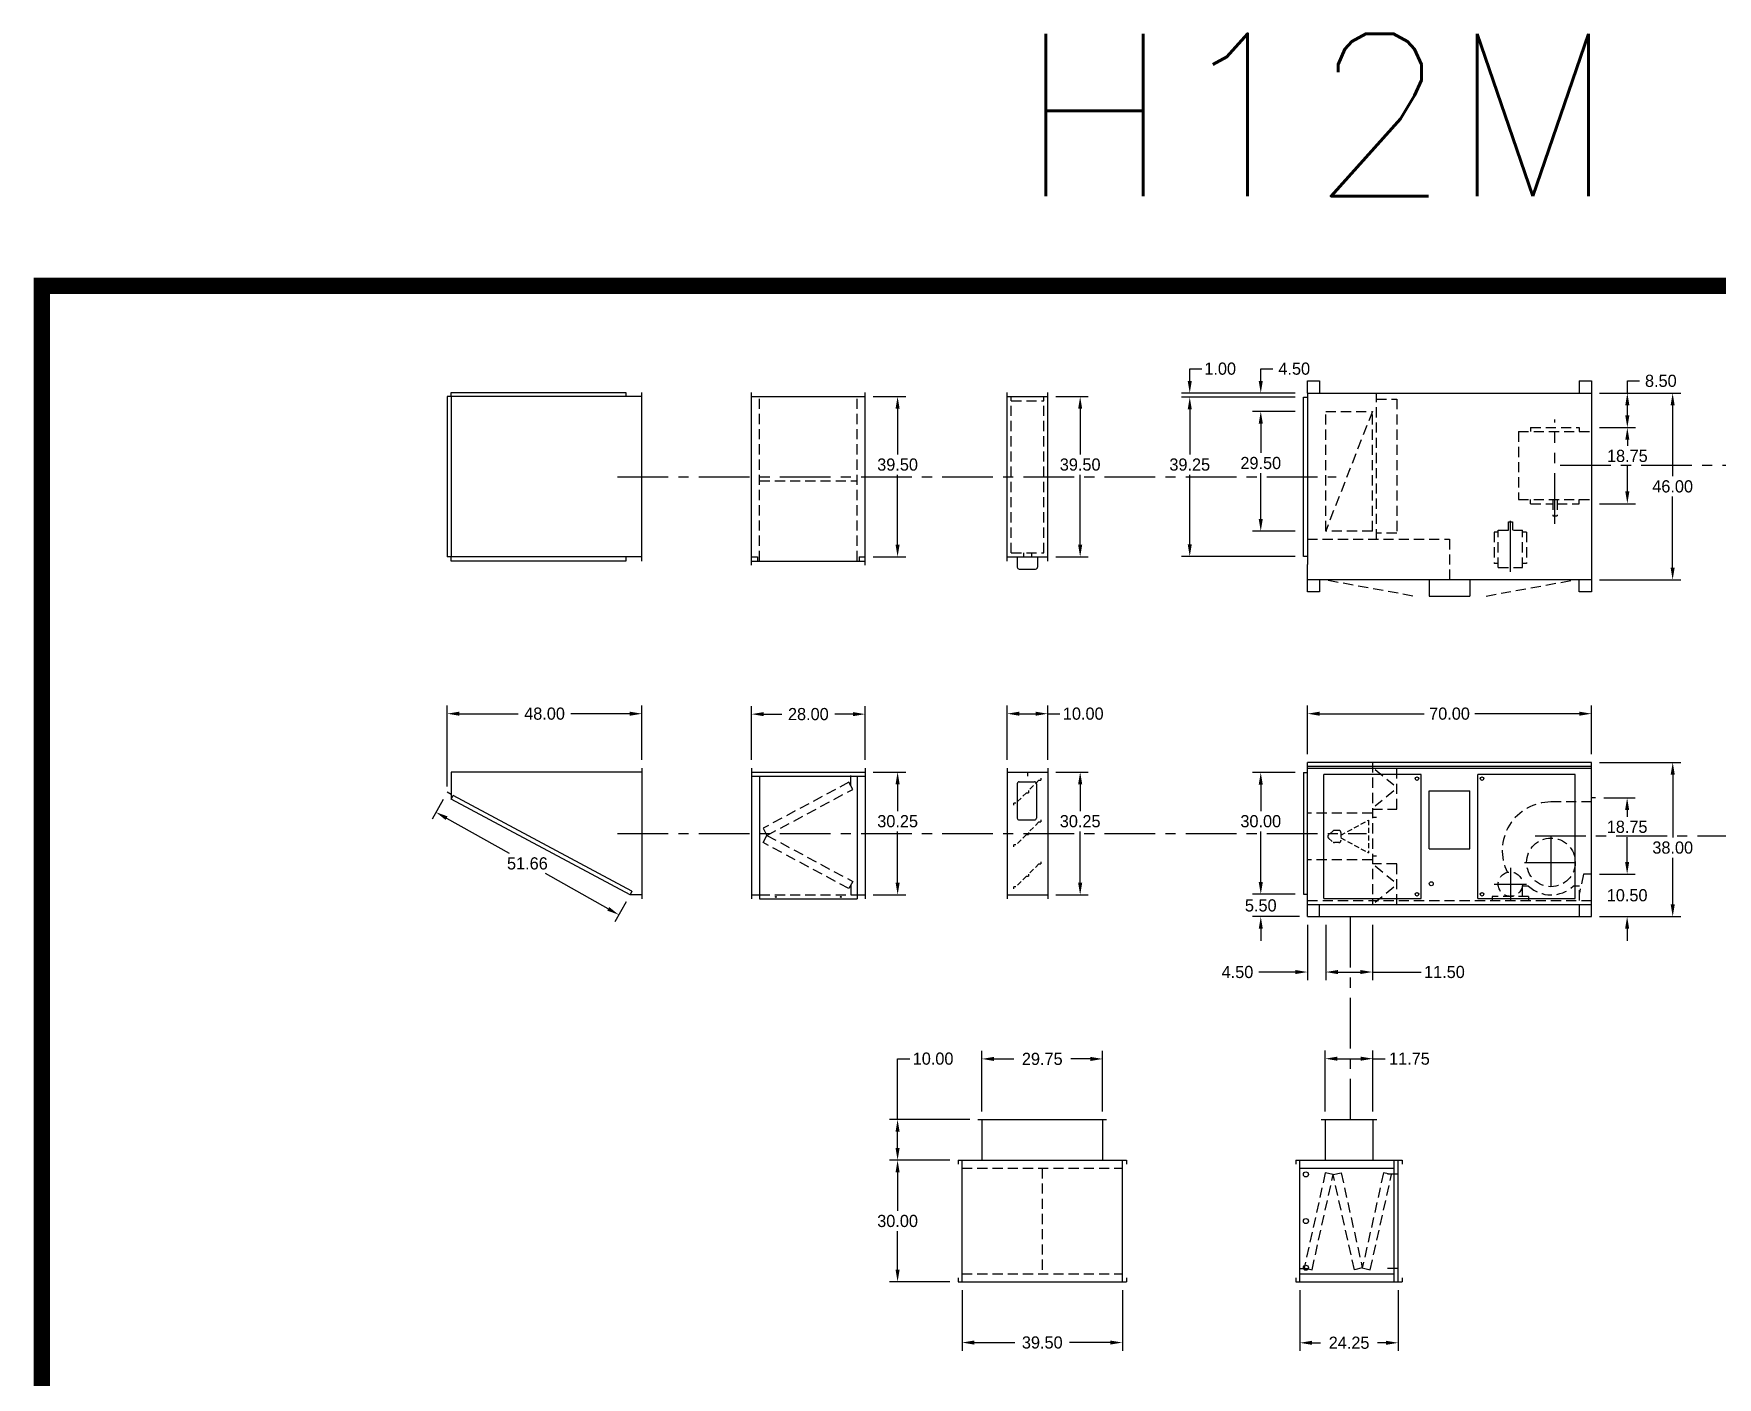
# Model space of a CAD drawing. Header units: inches. Extents: x -27 to 604, y -577 to 74.
# Drawn here: x -26.8 to 388, y -256.9 to 74.1 of the extents above; entities that cross this region are included whole.
import ezdxf

# ---------------------------------------------------------------- set-up
doc = ezdxf.new("R2010")
doc.units = ezdxf.units.IN
doc.header["$LTSCALE"] = 10
doc.header["$MEASUREMENT"] = 0
for name, pattern in [('CENTER', [2, 1.25, -0.25, 0.25, -0.25]), ('HIDDEN', [0.375, 0.25, -0.125]), ('PHANTOM', [2.5, 1.25, -0.25, 0.25, -0.25, 0.25, -0.25])]:
    doc.linetypes.add(name, pattern=pattern)
for name, color, linetype in [('CENTERLINE', 2, 'CENTER'), ('FA-FILTER', 5, 'Continuous'), ('HOOD', 5, 'Continuous'), ('INTAKE-DAMPER', 5, 'Continuous'), ('OBJECT', 5, 'Continuous'), ('RAM12UNIT', 3, 'Continuous')]:
    doc.layers.add(name, color=color, linetype=linetype)
doc.layers.add('TEXT', color=7, linetype='Continuous', lineweight=40)
doc.styles.add('S10', font='romans.shx', dxfattribs={"height": 0.1})
doc.dimstyles.new('DIMENSIONS', dxfattribs={"dimscale": 0, "dimtxt": 3, "dimasz": 3, "dimexe": 2, "dimexo": 2, "dimgap": 1, "dimtad": 0, "dimtih": 1, "dimtoh": 1, "dimzin": 0, "dimdsep": 46, "dimtxsty": 'Standard', "dimcen": 0.09, "dimclrd": 256, "dimclre": 256, "dimclrt": 1, "dimadec": 0, "dimazin": 0, "dimtfac": 1, "dimtofl": 0, "dimtmove": 0, "dimatfit": 3, "dimfxl": 0, "dimtolj": 1, "dimtzin": 0, "dimlwd": -1, "dimarcsym": 0})

# ---------------------------------------------------------------- blocks, each defined once
blk = doc.blocks.new('*D52')
at = {"layer": 'DEFPOINTS', "color": 0}
for p in [(75.05, -112.79), (120.11, -138.06), (117.35, -142.97)]:
    blk.add_point(p, dxfattribs=at)
at = {"layer": 'RAM12UNIT', "lineweight": -2}
for p, q in [((74.07, -114.53), (71.32, -119.44)), ((119.13, -139.8), (116.37, -144.71))]:
    blk.add_line(p, q, dxfattribs=at)
at = {"layer": 'RAM12UNIT'}
for p, q in [((74.91, -119.17), (90.37, -127.83)), ((114.73, -141.5), (99.28, -132.83))]:
    blk.add_line(p, q, dxfattribs=at)
for points in [[(75.16, -118.73), (74.67, -119.6), (72.29, -117.7)], [(114.98, -141.07), (114.49, -141.94), (117.35, -142.97)]]:
    blk.add_solid(points, dxfattribs=at)
at = {"layer": 'RAM12UNIT', "color": 1, "insert": (94.82, -130.33), "char_height": 3, "attachment_point": 5}
blk.add_mtext('\\A1;51.66', dxfattribs=at)
blk = doc.blocks.new('*D53')
at = {"layer": 'DEFPOINTS', "color": 0}
for p in [(123.05, -93.43), (123.05, -106.81), (75.05, -113.38)]:
    blk.add_point(p, dxfattribs=at)
at = {"layer": 'RAM12UNIT', "lineweight": -2}
for p, q in [((75.05, -111.38), (75.05, -91.43)), ((123.05, -104.81), (123.05, -91.43))]:
    blk.add_line(p, q, dxfattribs=at)
at = {"layer": 'RAM12UNIT'}
for p, q in [((78.05, -93.43), (92.55, -93.43)), ((120.05, -93.43), (105.55, -93.43))]:
    blk.add_line(p, q, dxfattribs=at)
for points in [[(78.05, -92.93), (78.05, -93.93), (75.05, -93.43)], [(120.05, -92.93), (120.05, -93.93), (123.05, -93.43)]]:
    blk.add_solid(points, dxfattribs=at)
at = {"layer": 'RAM12UNIT', "color": 1, "insert": (99.05, -93.43), "char_height": 3, "attachment_point": 5}
blk.add_mtext('\\A1;48.00', dxfattribs=at)
blk = doc.blocks.new('*D54')
at = {"layer": 'DEFPOINTS', "color": 0}
for p in [(178.05, -107.81), (178.05, -138.06), (186.05, -138.06)]:
    blk.add_point(p, dxfattribs=at)
at = {"layer": 'RAM12UNIT', "lineweight": -2}
for p, q in [((180.05, -107.81), (188.05, -107.81)), ((180.05, -138.06), (188.05, -138.06))]:
    blk.add_line(p, q, dxfattribs=at)
at = {"layer": 'RAM12UNIT'}
for p, q in [((186.05, -110.81), (186.05, -117.43)), ((186.05, -135.06), (186.05, -122.43))]:
    blk.add_line(p, q, dxfattribs=at)
for points in [[(185.55, -110.81), (186.55, -110.81), (186.05, -107.81)], [(185.55, -135.06), (186.55, -135.06), (186.05, -138.06)]]:
    blk.add_solid(points, dxfattribs=at)
at = {"layer": 'RAM12UNIT', "color": 1, "insert": (186.05, -119.93), "char_height": 3, "attachment_point": 5}
blk.add_mtext('\\A1;30.25', dxfattribs=at)
blk = doc.blocks.new('*D55')
at = {"layer": 'DEFPOINTS', "color": 0}
for p in [(178.05, -93.54), (150.05, -106.81), (178.05, -106.81)]:
    blk.add_point(p, dxfattribs=at)
at = {"layer": 'RAM12UNIT', "lineweight": -2}
for p, q in [((150.05, -104.81), (150.05, -91.54)), ((178.05, -104.81), (178.05, -91.54))]:
    blk.add_line(p, q, dxfattribs=at)
at = {"layer": 'RAM12UNIT'}
for p, q in [((153.05, -93.54), (157.55, -93.54)), ((175.05, -93.54), (170.55, -93.54))]:
    blk.add_line(p, q, dxfattribs=at)
for points in [[(153.05, -93.04), (153.05, -94.04), (150.05, -93.54)], [(175.05, -93.04), (175.05, -94.04), (178.05, -93.54)]]:
    blk.add_solid(points, dxfattribs=at)
at = {"layer": 'RAM12UNIT', "color": 1, "insert": (164.05, -93.54), "char_height": 3, "attachment_point": 5}
blk.add_mtext('\\A1;28.00', dxfattribs=at)
blk = doc.blocks.new('*D56')
at = {"layer": 'DEFPOINTS', "color": 0}
for p in [(275.53, -107.93), (286.04, -107.93), (286.04, -137.93)]:
    blk.add_point(p, dxfattribs=at)
at = {"layer": 'RAM12UNIT', "lineweight": -2}
for p, q in [((284.04, -107.93), (273.53, -107.93)), ((284.04, -137.93), (273.53, -137.93))]:
    blk.add_line(p, q, dxfattribs=at)
at = {"layer": 'RAM12UNIT'}
for p, q in [((275.53, -110.93), (275.53, -117.43)), ((275.53, -134.93), (275.53, -122.43))]:
    blk.add_line(p, q, dxfattribs=at)
for points in [[(275.03, -110.93), (276.03, -110.93), (275.53, -107.93)], [(275.03, -134.93), (276.03, -134.93), (275.53, -137.93)]]:
    blk.add_solid(points, dxfattribs=at)
at = {"layer": 'RAM12UNIT', "color": 1, "insert": (275.53, -119.93), "char_height": 3, "attachment_point": 5}
blk.add_mtext('\\A1;30.00', dxfattribs=at)
blk = doc.blocks.new('*D57')
at = {"layer": 'DEFPOINTS', "color": 0}
for p in [(223.04, -107.81), (223.04, -138.06), (231.03, -138.06)]:
    blk.add_point(p, dxfattribs=at)
at = {"layer": 'RAM12UNIT', "lineweight": -2}
for p, q in [((225.04, -107.81), (233.03, -107.81)), ((225.04, -138.06), (233.03, -138.06))]:
    blk.add_line(p, q, dxfattribs=at)
at = {"layer": 'RAM12UNIT'}
for p, q in [((231.03, -110.81), (231.03, -117.43)), ((231.03, -135.06), (231.03, -122.43))]:
    blk.add_line(p, q, dxfattribs=at)
for points in [[(230.53, -110.81), (231.53, -110.81), (231.03, -107.81)], [(230.53, -135.06), (231.53, -135.06), (231.03, -138.06)]]:
    blk.add_solid(points, dxfattribs=at)
at = {"layer": 'RAM12UNIT', "color": 1, "insert": (231.03, -119.93), "char_height": 3, "attachment_point": 5}
blk.add_mtext('\\A1;30.25', dxfattribs=at)
blk = doc.blocks.new('*D58')
at = {"layer": 'DEFPOINTS', "color": 0}
for p in [(286.04, -137.93), (275.53, -143.43), (287.04, -143.43)]:
    blk.add_point(p, dxfattribs=at)
at = {"layer": 'RAM12UNIT'}
for p, q in [((275.53, -134.93), (275.53, -131.93)), ((275.53, -146.43), (275.53, -149.43))]:
    blk.add_line(p, q, dxfattribs=at)
at = {"layer": 'RAM12UNIT', "lineweight": -2}
for p, q in [((284.04, -137.93), (273.53, -137.93)), ((285.04, -143.43), (273.53, -143.43))]:
    blk.add_line(p, q, dxfattribs=at)
at = {"layer": 'RAM12UNIT'}
for points in [[(275.03, -134.93), (276.03, -134.93), (275.53, -137.93)], [(275.03, -146.43), (276.03, -146.43), (275.53, -143.43)]]:
    blk.add_solid(points, dxfattribs=at)
at = {"layer": 'RAM12UNIT', "color": 1, "insert": (275.53, -140.68), "char_height": 3, "attachment_point": 5}
blk.add_mtext('\\A1;5.50', dxfattribs=at)
blk = doc.blocks.new('*D59')
at = {"layer": 'DEFPOINTS', "color": 0}
for p in [(223.04, -93.43), (213.04, -106.81), (223.04, -106.81)]:
    blk.add_point(p, dxfattribs=at)
at = {"layer": 'RAM12UNIT', "lineweight": -2}
for p, q in [((213.04, -104.81), (213.04, -91.43)), ((223.04, -104.81), (223.04, -91.43))]:
    blk.add_line(p, q, dxfattribs=at)
at = {"layer": 'RAM12UNIT'}
for p, q in [((216.04, -93.43), (220.04, -93.43)), ((223.04, -93.43), (226.04, -93.43))]:
    blk.add_line(p, q, dxfattribs=at)
for points in [[(216.04, -92.93), (216.04, -93.93), (213.04, -93.43)], [(220.04, -92.93), (220.04, -93.93), (223.04, -93.43)]]:
    blk.add_solid(points, dxfattribs=at)
at = {"layer": 'RAM12UNIT', "color": 1, "insert": (231.79, -93.43), "char_height": 3, "attachment_point": 5}
blk.add_mtext('\\A1;10.00', dxfattribs=at)
blk = doc.blocks.new('*D60')
at = {"layer": 'DEFPOINTS', "color": 0}
for p in [(178.05, -15.31), (178.05, -54.81), (186.04, -54.81)]:
    blk.add_point(p, dxfattribs=at)
at = {"layer": 'RAM12UNIT', "lineweight": -2}
for p, q in [((180.05, -15.31), (188.04, -15.31)), ((180.05, -54.81), (188.04, -54.81))]:
    blk.add_line(p, q, dxfattribs=at)
at = {"layer": 'RAM12UNIT'}
for p, q in [((186.04, -18.31), (186.04, -29.56)), ((186.04, -51.81), (186.04, -34.56))]:
    blk.add_line(p, q, dxfattribs=at)
for points in [[(185.54, -18.31), (186.54, -18.31), (186.04, -15.31)], [(185.54, -51.81), (186.54, -51.81), (186.04, -54.81)]]:
    blk.add_solid(points, dxfattribs=at)
at = {"layer": 'RAM12UNIT', "color": 1, "insert": (186.04, -32.06), "char_height": 3, "attachment_point": 5}
blk.add_mtext('\\A1;39.50', dxfattribs=at)
blk = doc.blocks.new('*D61')
at = {"layer": 'DEFPOINTS', "color": 0}
for p in [(258.03, -15.43), (286.03, -15.43), (286.03, -54.68)]:
    blk.add_point(p, dxfattribs=at)
at = {"layer": 'RAM12UNIT', "lineweight": -2}
for p, q in [((284.03, -15.43), (256.03, -15.43)), ((284.03, -54.68), (256.03, -54.68))]:
    blk.add_line(p, q, dxfattribs=at)
at = {"layer": 'RAM12UNIT'}
for p, q in [((258.03, -18.43), (258.03, -29.56)), ((258.03, -51.68), (258.03, -34.56))]:
    blk.add_line(p, q, dxfattribs=at)
for points in [[(257.53, -18.43), (258.53, -18.43), (258.03, -15.43)], [(257.53, -51.68), (258.53, -51.68), (258.03, -54.68)]]:
    blk.add_solid(points, dxfattribs=at)
at = {"layer": 'RAM12UNIT', "color": 1, "insert": (258.03, -32.06), "char_height": 3, "attachment_point": 5}
blk.add_mtext('\\A1;39.25', dxfattribs=at)
blk = doc.blocks.new('*D62')
at = {"layer": 'DEFPOINTS', "color": 0}
for p in [(223.04, -15.31), (223.04, -54.81), (231.03, -54.81)]:
    blk.add_point(p, dxfattribs=at)
at = {"layer": 'RAM12UNIT', "lineweight": -2}
for p, q in [((225.04, -15.31), (233.03, -15.31)), ((225.04, -54.81), (233.03, -54.81))]:
    blk.add_line(p, q, dxfattribs=at)
at = {"layer": 'RAM12UNIT'}
for p, q in [((231.03, -18.31), (231.03, -29.56)), ((231.03, -51.81), (231.03, -34.56))]:
    blk.add_line(p, q, dxfattribs=at)
for points in [[(230.53, -18.31), (231.53, -18.31), (231.03, -15.31)], [(230.53, -51.81), (231.53, -51.81), (231.03, -54.81)]]:
    blk.add_solid(points, dxfattribs=at)
at = {"layer": 'RAM12UNIT', "color": 1, "insert": (231.03, -32.06), "char_height": 3, "attachment_point": 5}
blk.add_mtext('\\A1;39.50', dxfattribs=at)
blk = doc.blocks.new('*D63')
at = {"layer": 'DEFPOINTS', "color": 0}
for p in [(357.04, -105.43), (357.04, -143.43), (377.04, -143.43)]:
    blk.add_point(p, dxfattribs=at)
at = {"layer": 'RAM12UNIT', "lineweight": -2}
for p, q in [((359.04, -105.43), (379.04, -105.43)), ((359.04, -143.43), (379.04, -143.43))]:
    blk.add_line(p, q, dxfattribs=at)
at = {"layer": 'RAM12UNIT'}
for p, q in [((377.04, -108.43), (377.04, -123.93)), ((377.04, -140.43), (377.04, -128.93))]:
    blk.add_line(p, q, dxfattribs=at)
for points in [[(376.54, -108.43), (377.54, -108.43), (377.04, -105.43)], [(376.54, -140.43), (377.54, -140.43), (377.04, -143.43)]]:
    blk.add_solid(points, dxfattribs=at)
at = {"layer": 'RAM12UNIT', "color": 1, "insert": (377.04, -126.43), "char_height": 3, "attachment_point": 5}
blk.add_mtext('\\A1;38.00', dxfattribs=at)
blk = doc.blocks.new('*D64')
at = {"layer": 'DEFPOINTS', "color": 0}
for p in [(357.04, -132.93), (365.81, -132.93), (357.04, -143.43)]:
    blk.add_point(p, dxfattribs=at)
at = {"layer": 'RAM12UNIT'}
for p, q in [((365.81, -129.93), (365.81, -126.93)), ((365.81, -146.43), (365.81, -149.43))]:
    blk.add_line(p, q, dxfattribs=at)
at = {"layer": 'RAM12UNIT', "lineweight": -2}
for p, q in [((359.04, -132.93), (367.81, -132.93)), ((359.04, -143.43), (367.81, -143.43))]:
    blk.add_line(p, q, dxfattribs=at)
at = {"layer": 'RAM12UNIT'}
for points in [[(365.31, -129.93), (366.31, -129.93), (365.81, -132.93)], [(365.31, -146.43), (366.31, -146.43), (365.81, -143.43)]]:
    blk.add_solid(points, dxfattribs=at)
at = {"layer": 'RAM12UNIT', "color": 1, "insert": (365.81, -138.18), "char_height": 3, "attachment_point": 5}
blk.add_mtext('\\A1;10.50', dxfattribs=at)
blk = doc.blocks.new('*D65')
at = {"layer": 'DEFPOINTS', "color": 0}
for p in [(358.04, -114.18), (365.81, -114.18), (357.04, -132.93)]:
    blk.add_point(p, dxfattribs=at)
at = {"layer": 'RAM12UNIT', "lineweight": -2}
for p, q in [((360.04, -114.18), (367.81, -114.18)), ((359.04, -132.93), (367.81, -132.93))]:
    blk.add_line(p, q, dxfattribs=at)
at = {"layer": 'RAM12UNIT'}
for p, q in [((365.81, -117.18), (365.81, -118.81)), ((365.81, -129.93), (365.81, -123.81))]:
    blk.add_line(p, q, dxfattribs=at)
for points in [[(365.31, -117.18), (366.31, -117.18), (365.81, -114.18)], [(365.31, -129.93), (366.31, -129.93), (365.81, -132.93)]]:
    blk.add_solid(points, dxfattribs=at)
at = {"layer": 'RAM12UNIT', "color": 1, "insert": (365.81, -121.31), "char_height": 3, "attachment_point": 5}
blk.add_mtext('\\A1;18.75', dxfattribs=at)
blk = doc.blocks.new('*D70')
at = {"layer": 'DEFPOINTS', "color": 0}
for p in [(357.03, -14.43), (357.03, -60.43), (377.02, -60.43)]:
    blk.add_point(p, dxfattribs=at)
at = {"layer": 'RAM12UNIT', "lineweight": -2}
for p, q in [((359.03, -14.43), (379.02, -14.43)), ((359.03, -60.43), (379.02, -60.43))]:
    blk.add_line(p, q, dxfattribs=at)
at = {"layer": 'RAM12UNIT'}
for p, q in [((377.02, -17.43), (377.02, -34.93)), ((377.02, -57.43), (377.02, -39.93))]:
    blk.add_line(p, q, dxfattribs=at)
for points in [[(376.52, -17.43), (377.52, -17.43), (377.02, -14.43)], [(376.52, -57.43), (377.52, -57.43), (377.02, -60.43)]]:
    blk.add_solid(points, dxfattribs=at)
at = {"layer": 'RAM12UNIT', "color": 1, "insert": (377.02, -37.43), "char_height": 3, "attachment_point": 5}
blk.add_mtext('\\A1;46.00', dxfattribs=at)
blk = doc.blocks.new('*D71')
at = {"layer": 'DEFPOINTS', "color": 0}
for p in [(357.03, -22.93), (357.03, -41.68), (365.86, -41.68)]:
    blk.add_point(p, dxfattribs=at)
at = {"layer": 'RAM12UNIT', "lineweight": -2}
for p, q in [((359.03, -22.93), (367.86, -22.93)), ((359.03, -41.68), (367.86, -41.68))]:
    blk.add_line(p, q, dxfattribs=at)
at = {"layer": 'RAM12UNIT'}
for p, q in [((365.86, -25.93), (365.86, -27.43)), ((365.86, -38.68), (365.86, -32.43))]:
    blk.add_line(p, q, dxfattribs=at)
for points in [[(365.36, -25.93), (366.36, -25.93), (365.86, -22.93)], [(365.36, -38.68), (366.36, -38.68), (365.86, -41.68)]]:
    blk.add_solid(points, dxfattribs=at)
at = {"layer": 'RAM12UNIT', "color": 1, "insert": (365.86, -29.93), "char_height": 3, "attachment_point": 5}
blk.add_mtext('\\A1;18.75', dxfattribs=at)
blk = doc.blocks.new('*D77')
at = {"layer": 'DEFPOINTS', "color": 0}
for p in [(258.03, -14.43), (286.03, -14.43), (286.03, -15.43)]:
    blk.add_point(p, dxfattribs=at)
at = {"layer": 'RAM12UNIT'}
for p, q in [((258.03, -11.43), (258.03, -8.43)), ((258.03, -8.43), (261.03, -8.43)), ((258.03, -18.43), (258.03, -21.43))]:
    blk.add_line(p, q, dxfattribs=at)
at = {"layer": 'RAM12UNIT', "lineweight": -2}
for p, q in [((284.03, -14.43), (256.03, -14.43)), ((284.03, -15.43), (256.03, -15.43))]:
    blk.add_line(p, q, dxfattribs=at)
at = {"layer": 'RAM12UNIT'}
for points in [[(257.53, -11.43), (258.53, -11.43), (258.03, -14.43)], [(257.53, -18.43), (258.53, -18.43), (258.03, -15.43)]]:
    blk.add_solid(points, dxfattribs=at)
at = {"layer": 'RAM12UNIT', "color": 1, "insert": (265.53, -8.43), "char_height": 3, "attachment_point": 5}
blk.add_mtext('\\A1;1.00', dxfattribs=at)
blk = doc.blocks.new('*D78')
at = {"layer": 'DEFPOINTS', "color": 0}
for p in [(357.03, -14.43), (365.86, -14.43), (357.03, -22.93)]:
    blk.add_point(p, dxfattribs=at)
at = {"layer": 'RAM12UNIT'}
for p, q in [((365.86, -14.43), (365.86, -11.43)), ((365.86, -11.43), (368.86, -11.43)), ((365.86, -19.93), (365.86, -17.43))]:
    blk.add_line(p, q, dxfattribs=at)
at = {"layer": 'RAM12UNIT', "lineweight": -2}
for p, q in [((359.03, -14.43), (367.86, -14.43)), ((359.03, -22.93), (367.86, -22.93))]:
    blk.add_line(p, q, dxfattribs=at)
at = {"layer": 'RAM12UNIT'}
for points in [[(365.36, -17.43), (366.36, -17.43), (365.86, -14.43)], [(365.36, -19.93), (366.36, -19.93), (365.86, -22.93)]]:
    blk.add_solid(points, dxfattribs=at)
at = {"layer": 'RAM12UNIT', "color": 1, "insert": (374.11, -11.43), "char_height": 3, "attachment_point": 5}
blk.add_mtext('\\A1;8.50', dxfattribs=at)
blk = doc.blocks.new('*D79')
at = {"layer": 'DEFPOINTS', "color": 0}
for p in [(286.03, -18.93), (275.53, -48.43), (286.03, -48.43)]:
    blk.add_point(p, dxfattribs=at)
at = {"layer": 'RAM12UNIT', "lineweight": -2}
for p, q in [((284.03, -18.93), (273.53, -18.93)), ((284.03, -48.43), (273.53, -48.43))]:
    blk.add_line(p, q, dxfattribs=at)
at = {"layer": 'RAM12UNIT'}
for p, q in [((275.53, -21.93), (275.53, -29.18)), ((275.53, -45.43), (275.53, -34.18))]:
    blk.add_line(p, q, dxfattribs=at)
for points in [[(275.03, -21.93), (276.03, -21.93), (275.53, -18.93)], [(275.03, -45.43), (276.03, -45.43), (275.53, -48.43)]]:
    blk.add_solid(points, dxfattribs=at)
at = {"layer": 'RAM12UNIT', "color": 1, "insert": (275.53, -31.68), "char_height": 3, "attachment_point": 5}
blk.add_mtext('\\A1;29.50', dxfattribs=at)
blk = doc.blocks.new('*D80')
at = {"layer": 'DEFPOINTS', "color": 0}
for p in [(275.53, -14.43), (286.03, -14.43), (286.03, -18.93)]:
    blk.add_point(p, dxfattribs=at)
at = {"layer": 'RAM12UNIT'}
for p, q in [((275.53, -11.43), (275.53, -8.43)), ((275.53, -8.43), (278.53, -8.43)), ((275.53, -21.93), (275.53, -24.93))]:
    blk.add_line(p, q, dxfattribs=at)
at = {"layer": 'RAM12UNIT', "lineweight": -2}
for p, q in [((284.03, -14.43), (273.53, -14.43)), ((284.03, -18.93), (273.53, -18.93))]:
    blk.add_line(p, q, dxfattribs=at)
at = {"layer": 'RAM12UNIT'}
for points in [[(275.03, -11.43), (276.03, -11.43), (275.53, -14.43)], [(275.03, -21.93), (276.03, -21.93), (275.53, -18.93)]]:
    blk.add_solid(points, dxfattribs=at)
at = {"layer": 'RAM12UNIT', "color": 1, "insert": (283.78, -8.43), "char_height": 3, "attachment_point": 5}
blk.add_mtext('\\A1;4.50', dxfattribs=at)
blk = doc.blocks.new('*D81')
at = {"layer": 'DEFPOINTS', "color": 0}
for p in [(287.04, -143.43), (291.54, -143.43), (291.54, -157.08)]:
    blk.add_point(p, dxfattribs=at)
at = {"layer": 'RAM12UNIT', "lineweight": -2}
for p, q in [((287.04, -145.43), (287.04, -159.08)), ((291.54, -145.43), (291.54, -159.08))]:
    blk.add_line(p, q, dxfattribs=at)
at = {"layer": 'RAM12UNIT'}
for p, q in [((284.04, -157.08), (275.04, -157.08)), ((294.54, -157.08), (297.54, -157.08))]:
    blk.add_line(p, q, dxfattribs=at)
for points in [[(284.04, -156.58), (284.04, -157.58), (287.04, -157.08)], [(294.54, -156.58), (294.54, -157.58), (291.54, -157.08)]]:
    blk.add_solid(points, dxfattribs=at)
at = {"layer": 'RAM12UNIT', "color": 1, "insert": (269.79, -157.08), "char_height": 3, "attachment_point": 5}
blk.add_mtext('\\A1;4.50', dxfattribs=at)
blk = doc.blocks.new('*D82')
at = {"layer": 'DEFPOINTS', "color": 0}
for p in [(291.54, -143.43), (303.04, -143.43), (303.04, -157.08)]:
    blk.add_point(p, dxfattribs=at)
at = {"layer": 'RAM12UNIT', "lineweight": -2}
for p, q in [((291.54, -145.43), (291.54, -159.08)), ((303.04, -145.43), (303.04, -159.08))]:
    blk.add_line(p, q, dxfattribs=at)
at = {"layer": 'RAM12UNIT'}
for p, q in [((294.54, -157.08), (300.04, -157.08)), ((303.04, -157.08), (315.04, -157.08))]:
    blk.add_line(p, q, dxfattribs=at)
for points in [[(294.54, -156.58), (294.54, -157.58), (291.54, -157.08)], [(300.04, -156.58), (300.04, -157.58), (303.04, -157.08)]]:
    blk.add_solid(points, dxfattribs=at)
at = {"layer": 'RAM12UNIT', "color": 1, "insert": (320.79, -157.08), "char_height": 3, "attachment_point": 5}
blk.add_mtext('\\A1;11.50', dxfattribs=at)
blk = doc.blocks.new('*D83')
at = {"layer": 'DEFPOINTS', "color": 0}
for p in [(200.94, -203.43), (186.04, -233.43), (200.94, -233.43)]:
    blk.add_point(p, dxfattribs=at)
at = {"layer": 'RAM12UNIT', "lineweight": -2}
for p, q in [((198.94, -203.43), (184.04, -203.43)), ((198.94, -233.43), (184.04, -233.43))]:
    blk.add_line(p, q, dxfattribs=at)
at = {"layer": 'RAM12UNIT'}
for p, q in [((186.04, -206.43), (186.04, -215.93)), ((186.04, -230.43), (186.04, -220.93))]:
    blk.add_line(p, q, dxfattribs=at)
for points in [[(185.54, -206.43), (186.54, -206.43), (186.04, -203.43)], [(185.54, -230.43), (186.54, -230.43), (186.04, -233.43)]]:
    blk.add_solid(points, dxfattribs=at)
at = {"layer": 'RAM12UNIT', "color": 1, "insert": (186.04, -218.43), "char_height": 3, "attachment_point": 5}
blk.add_mtext('\\A1;30.00', dxfattribs=at)
blk = doc.blocks.new('*D84')
at = {"layer": 'DEFPOINTS', "color": 0}
for p in [(205.81, -193.43), (186.04, -203.43), (200.94, -203.43)]:
    blk.add_point(p, dxfattribs=at)
at = {"layer": 'RAM12UNIT'}
for p, q in [((186.04, -193.43), (186.04, -178.43)), ((186.04, -178.43), (189.04, -178.43)), ((186.04, -200.43), (186.04, -196.43))]:
    blk.add_line(p, q, dxfattribs=at)
at = {"layer": 'RAM12UNIT', "lineweight": -2}
for p, q in [((203.81, -193.43), (184.04, -193.43)), ((198.94, -203.43), (184.04, -203.43))]:
    blk.add_line(p, q, dxfattribs=at)
at = {"layer": 'RAM12UNIT'}
for points in [[(185.54, -196.43), (186.54, -196.43), (186.04, -193.43)], [(185.54, -200.43), (186.54, -200.43), (186.04, -203.43)]]:
    blk.add_solid(points, dxfattribs=at)
at = {"layer": 'RAM12UNIT', "color": 1, "insert": (194.79, -178.43), "char_height": 3, "attachment_point": 5}
blk.add_mtext('\\A1;10.00', dxfattribs=at)
blk = doc.blocks.new('*D85')
at = {"layer": 'DEFPOINTS', "color": 0}
for p in [(236.56, -178.49), (206.81, -193.43), (236.56, -193.43)]:
    blk.add_point(p, dxfattribs=at)
at = {"layer": 'RAM12UNIT', "lineweight": -2}
for p, q in [((206.81, -191.43), (206.81, -176.49)), ((236.56, -191.43), (236.56, -176.49))]:
    blk.add_line(p, q, dxfattribs=at)
at = {"layer": 'RAM12UNIT'}
for p, q in [((209.81, -178.49), (214.69, -178.49)), ((233.56, -178.49), (228.69, -178.49))]:
    blk.add_line(p, q, dxfattribs=at)
for points in [[(209.81, -177.99), (209.81, -178.99), (206.81, -178.49)], [(233.56, -177.99), (233.56, -178.99), (236.56, -178.49)]]:
    blk.add_solid(points, dxfattribs=at)
at = {"layer": 'RAM12UNIT', "color": 1, "insert": (221.69, -178.49), "char_height": 3, "attachment_point": 5}
blk.add_mtext('\\A1;29.75', dxfattribs=at)
blk = doc.blocks.new('*D86')
at = {"layer": 'DEFPOINTS', "color": 0}
for p in [(201.94, -233.43), (241.44, -233.43), (241.44, -248.37)]:
    blk.add_point(p, dxfattribs=at)
at = {"layer": 'RAM12UNIT', "lineweight": -2}
for p, q in [((201.94, -235.43), (201.94, -250.37)), ((241.44, -235.43), (241.44, -250.37))]:
    blk.add_line(p, q, dxfattribs=at)
at = {"layer": 'RAM12UNIT'}
for p, q in [((204.94, -248.37), (214.94, -248.37)), ((238.44, -248.37), (228.44, -248.37))]:
    blk.add_line(p, q, dxfattribs=at)
for points in [[(204.94, -247.87), (204.94, -248.87), (201.94, -248.37)], [(238.44, -247.87), (238.44, -248.87), (241.44, -248.37)]]:
    blk.add_solid(points, dxfattribs=at)
at = {"layer": 'RAM12UNIT', "color": 1, "insert": (221.69, -248.37), "char_height": 3, "attachment_point": 5}
blk.add_mtext('\\A1;39.50', dxfattribs=at)
blk = doc.blocks.new('*D87')
at = {"layer": 'DEFPOINTS', "color": 0}
for p in [(303.16, -178.43), (291.41, -193.43), (303.16, -193.43)]:
    blk.add_point(p, dxfattribs=at)
at = {"layer": 'RAM12UNIT', "lineweight": -2}
for p, q in [((291.41, -191.43), (291.41, -176.43)), ((303.16, -191.43), (303.16, -176.43))]:
    blk.add_line(p, q, dxfattribs=at)
at = {"layer": 'RAM12UNIT'}
for p, q in [((294.41, -178.43), (300.16, -178.43)), ((303.16, -178.43), (306.16, -178.43))]:
    blk.add_line(p, q, dxfattribs=at)
for points in [[(294.41, -177.93), (294.41, -178.93), (291.41, -178.43)], [(300.16, -177.93), (300.16, -178.93), (303.16, -178.43)]]:
    blk.add_solid(points, dxfattribs=at)
at = {"layer": 'RAM12UNIT', "color": 1, "insert": (312.16, -178.43), "char_height": 3, "attachment_point": 5}
blk.add_mtext('\\A1;11.75', dxfattribs=at)
blk = doc.blocks.new('*D88')
at = {"layer": 'DEFPOINTS', "color": 0}
for p in [(285.16, -233.43), (309.41, -233.43), (309.41, -248.43)]:
    blk.add_point(p, dxfattribs=at)
at = {"layer": 'RAM12UNIT', "lineweight": -2}
for p, q in [((285.16, -235.43), (285.16, -250.43)), ((309.41, -235.43), (309.41, -250.43))]:
    blk.add_line(p, q, dxfattribs=at)
at = {"layer": 'RAM12UNIT'}
for p, q in [((288.16, -248.43), (290.29, -248.43)), ((306.41, -248.43), (304.29, -248.43))]:
    blk.add_line(p, q, dxfattribs=at)
for points in [[(288.16, -247.93), (288.16, -248.93), (285.16, -248.43)], [(306.41, -247.93), (306.41, -248.93), (309.41, -248.43)]]:
    blk.add_solid(points, dxfattribs=at)
at = {"layer": 'RAM12UNIT', "color": 1, "insert": (297.29, -248.43), "char_height": 3, "attachment_point": 5}
blk.add_mtext('\\A1;24.25', dxfattribs=at)
blk = doc.blocks.new('*D99')
at = {"layer": 'DEFPOINTS', "color": 0}
for p in [(357.04, -93.43), (287.04, -105.43), (357.04, -105.43)]:
    blk.add_point(p, dxfattribs=at)
at = {"layer": 'RAM12UNIT', "lineweight": -2}
for p, q in [((287.04, -103.43), (287.04, -91.43)), ((357.04, -103.43), (357.04, -91.43))]:
    blk.add_line(p, q, dxfattribs=at)
at = {"layer": 'RAM12UNIT'}
for p, q in [((290.04, -93.43), (315.79, -93.43)), ((354.04, -93.43), (328.29, -93.43))]:
    blk.add_line(p, q, dxfattribs=at)
for points in [[(290.04, -92.93), (290.04, -93.93), (287.04, -93.43)], [(354.04, -92.93), (354.04, -93.93), (357.04, -93.43)]]:
    blk.add_solid(points, dxfattribs=at)
at = {"layer": 'RAM12UNIT', "color": 1, "insert": (322.04, -93.43), "char_height": 3, "attachment_point": 5}
blk.add_mtext('\\A1;70.00', dxfattribs=at)
blk = doc.blocks.new('A$C02397DDB')
at = {"layer": 'OBJECT', "color": 4, "linetype": 'HIDDEN'}
for p, q in [((-1, 8.75), (-1, 1)), ((0, 8.75), (-1, 8.75)), ((0, 0), (0, 9.25)), ((0, 9.25), (6, 9.25)), ((2.5, 9.25), (2.5, 11.25)), ((2.5, 11.25), (3.5, 11.25)), ((3.5, 11.25), (3.5, 9.25)), ((6, 0), (6, 9.25)), ((7, 8.75), (6, 8.75)), ((7, 8.75), (7, 1)), ((0, 1), (-1, 1)), ((0, 0), (6, 0)), ((7, 1), (6, 1))]:
    blk.add_line(p, q, dxfattribs=at)
at = {"layer": 'OBJECT', "color": 191, "linetype": 'PHANTOM'}
blk.add_line((3, -1), (3, 12.25), dxfattribs=at)

msp = doc.modelspace()

# ---------------------------------------------------------------- linework, layer by layer
at = {"layer": 'CENTERLINE'}
for p, q in [((441.79, -32.308), (348.029, -32.308)), ((117.049, -35.058), (294.121, -35.058)), ((117.049, -122.933), (301.614, -122.933)), ((343.135, -123.558), (516.077, -123.558)), ((297.539, -143.433), (297.539, -193.427))]:
    msp.add_line(p, q, dxfattribs=at)
at = {"layer": 'FA-FILTER'}
for p, q in [((150.049, -56.808), (150.049, -14.308)), ((150.049, -15.308), (178.049, -15.308)), ((178.049, -56.808), (178.049, -14.308)), ((213.039, -15.308), (223.039, -15.308)), ((150.049, -55.808), (178.049, -55.808)), ((213.039, -54.808), (223.039, -54.808)), ((150.049, -106.808), (150.049, -139.058)), ((150.049, -107.808), (178.049, -107.808)), ((178.049, -106.808), (178.049, -139.058)), ((150.049, -108.808), (178.049, -108.808)), ((152.049, -108.808), (152.049, -139.058)), ((176.049, -108.808), (176.049, -139.058)), ((150.049, -138.058), (152.049, -138.058)), ((152.049, -139.058), (176.049, -139.058)), ((176.049, -138.058), (178.049, -138.058)), ((205.81, -193.427), (237.56, -193.427)), ((206.81, -193.427), (206.81, -203.427)), ((236.56, -193.427), (236.56, -203.427)), ((290.414, -193.427), (304.164, -193.427)), ((291.414, -193.427), (291.414, -203.427)), ((303.164, -193.427), (303.164, -203.427)), ((200.935, -203.427), (242.435, -203.427)), ((200.935, -203.427), (200.935, -204.427)), ((201.935, -233.427), (201.935, -203.427)), ((241.435, -233.427), (241.435, -203.427)), ((242.435, -203.427), (242.435, -204.427)), ((284.164, -203.427), (310.414, -203.427)), ((284.164, -203.427), (284.164, -204.427)), ((285.164, -233.427), (285.164, -203.427)), ((285.164, -205.427), (308.414, -205.427)), ((308.414, -233.427), (308.414, -203.427)), ((309.414, -233.427), (309.414, -203.427)), ((310.414, -203.427), (310.414, -204.427)), ((285.164, -231.427), (308.414, -231.427)), ((200.935, -232.427), (200.935, -233.427)), ((200.935, -233.427), (242.435, -233.427)), ((242.435, -232.427), (242.435, -233.427)), ((284.164, -232.427), (284.164, -233.427)), ((284.164, -233.427), (310.414, -233.427)), ((310.414, -232.427), (310.414, -233.427))]:
    msp.add_line(p, q, dxfattribs=at)
at = {"layer": 'FA-FILTER', "color": 4, "linetype": 'HIDDEN'}
for p, q in [((152.049, -55.808), (152.049, -15.308)), ((176.049, -55.808), (176.049, -15.308)), ((214.039, -16.308), (222.039, -16.308)), ((152.049, -36.058), (176.049, -36.058)), ((214.039, -53.808), (222.039, -53.808)), ((150.049, -54.808), (151.549, -54.808)), ((151.549, -54.808), (151.549, -55.808)), ((176.549, -54.808), (176.549, -55.808)), ((176.549, -54.808), (178.049, -54.808)), ((174.522, -111.19), (174.522, -107.808)), ((174.522, -135.65), (174.522, -138.058)), ((152.049, -138.058), (176.049, -138.058)), ((201.935, -205.427), (241.435, -205.427)), ((221.685, -205.427), (221.685, -231.427)), ((306.755, -206.784), (309.414, -206.784)), ((201.935, -231.427), (241.435, -231.427)), ((287.188, -230.209), (285.164, -230.209)), ((306.755, -230.07), (309.414, -230.07))]:
    msp.add_line(p, q, dxfattribs=at)
for points in [[(153.848, -123.42), (174.995, -112.071), (174.049, -110.308), (152.902, -121.657)], [(153.848, -123.42), (174.995, -134.769), (174.049, -136.531), (152.902, -125.182)], [(288.164, -230.427), (293.385, -207.002), (291.433, -206.567), (286.212, -229.992)], [(298.606, -230.427), (293.385, -207.002), (295.337, -206.567), (300.558, -229.992)], [(302.51, -230.427), (307.731, -207.002), (305.779, -206.567), (300.558, -229.992)]]:
    msp.add_lwpolyline(points, close=True, dxfattribs=at)
at = {"layer": 'FA-FILTER', "color": 5}
for centre in [(156.049, -138.558), (172.049, -138.558)]:
    msp.add_circle(centre, 0.125, dxfattribs=at)
at = {"layer": 'FA-FILTER'}
for centre in [(286.664, -206.927), (286.664, -218.427), (286.664, -229.927)]:
    msp.add_circle(centre, 0.625, dxfattribs=at)
at = {"layer": 'HOOD'}
for p, q in [((123.049, -15.308), (75.049, -15.308)), ((75.049, -15.308), (75.049, -54.808)), ((76.049, -14.308), (119.049, -14.308)), ((76.049, -15.308), (76.049, -14.308)), ((76.049, -15.308), (76.049, -54.808)), ((119.049, -14.308), (119.049, -15.308)), ((123.049, -55.808), (123.049, -14.308)), ((123.049, -54.808), (75.049, -54.808)), ((76.049, -55.808), (76.049, -54.808)), ((119.049, -55.808), (76.049, -55.808)), ((119.049, -54.808), (119.049, -55.808)), ((123.049, -107.808), (76.049, -107.808)), ((76.049, -107.808), (76.049, -114.457)), ((123.049, -106.808), (123.049, -139.058)), ((76.049, -113.348), (75.049, -112.787)), ((76.049, -114.457), (76.521, -113.576)), ((120.106, -138.058), (76.049, -114.457)), ((120.578, -137.177), (76.521, -113.576)), ((120.578, -137.177), (120.106, -138.058)), ((123.049, -138.058), (120.106, -138.058))]:
    msp.add_line(p, q, dxfattribs=at)
at = {"layer": 'INTAKE-DAMPER'}
for p, q in [((213.039, -55.808), (213.039, -14.308)), ((223.039, -55.808), (223.039, -14.308)), ((215.539, -54.808), (215.539, -57.308)), ((216.039, -57.808), (220.039, -57.808)), ((220.539, -54.808), (220.539, -57.308)), ((213.039, -106.808), (213.039, -139.058)), ((213.039, -107.808), (223.039, -107.808)), ((223.039, -106.808), (223.039, -139.058)), ((213.039, -138.058), (223.039, -138.058))]:
    msp.add_line(p, q, dxfattribs=at)
at = {"layer": 'INTAKE-DAMPER', "color": 4, "linetype": 'HIDDEN'}
for p, q in [((214.039, -53.808), (214.039, -15.308)), ((222.039, -53.808), (222.039, -15.308)), ((217.039, -53.808), (217.039, -54.808)), ((219.039, -53.808), (219.039, -54.808)), ((218.039, -107.808), (218.039, -108.808))]:
    msp.add_line(p, q, dxfattribs=at)
at = {"layer": 'INTAKE-DAMPER', "ltscale": 12}
for p, q in [((215.539, -110.679), (215.539, -119.139)), ((216.009, -110.209), (219.769, -110.209)), ((220.239, -110.679), (220.239, -119.139)), ((216.009, -119.609), (219.769, -119.609))]:
    msp.add_line(p, q, dxfattribs=at)
at = {"layer": 'INTAKE-DAMPER', "color": 4, "linetype": 'HIDDEN', "ltscale": 0.5}
for p, q in [((220.868, -109.808), (218.289, -112.387)), ((217.789, -112.887), (215.21, -115.467)), ((217.789, -112.887), (218.289, -112.887)), ((218.289, -112.387), (218.289, -112.887)), ((220.868, -120.104), (218.289, -122.683)), ((217.789, -123.183), (215.21, -125.762)), ((217.789, -123.183), (218.289, -123.183)), ((218.289, -122.683), (218.289, -123.183)), ((220.868, -130.4), (218.289, -132.979)), ((217.789, -133.479), (215.21, -136.058)), ((217.789, -133.479), (218.289, -133.479)), ((218.289, -132.979), (218.289, -133.479))]:
    msp.add_line(p, q, dxfattribs=at)
at = {"layer": 'INTAKE-DAMPER', "color": 4, "linetype": 'HIDDEN', "ltscale": 12}
for p, q in [((220.868, -109.808), (221.368, -109.808)), ((221.368, -109.308), (221.368, -109.808)), ((215.21, -115.467), (214.71, -115.467)), ((214.71, -115.967), (214.71, -115.467)), ((220.868, -120.104), (221.368, -120.104)), ((221.368, -119.604), (221.368, -120.104)), ((214.71, -126.262), (214.71, -125.762)), ((215.21, -125.762), (214.71, -125.762)), ((220.868, -130.4), (221.368, -130.4)), ((221.368, -129.9), (221.368, -130.4)), ((215.21, -136.058), (214.71, -136.058)), ((214.71, -136.558), (214.71, -136.058))]:
    msp.add_line(p, q, dxfattribs=at)
at = {"layer": 'INTAKE-DAMPER'}
for centre, start, end in [((216.039, -57.308), 180, 270), ((220.039, -57.308), 270, 0)]:
    msp.add_arc(centre, 0.5, start, end, dxfattribs=at)
at = {"layer": 'INTAKE-DAMPER', "ltscale": 12}
for centre, start, end in [((216.009, -110.679), 90, 180), ((219.769, -110.679), 0, 90), ((216.009, -119.139), 180, 270), ((219.769, -119.139), 270, 0)]:
    msp.add_arc(centre, 0.47, start, end, dxfattribs=at)
at = {"layer": 'OBJECT'}
for p, q in [((287.029, -14.433), (287.029, -11.433)), ((287.029, -11.433), (290.029, -11.433)), ((290.029, -11.433), (290.029, -14.433)), ((354.029, -11.433), (357.029, -11.433)), ((354.029, -11.433), (354.029, -14.433)), ((357.029, -11.433), (357.029, -14.433)), ((286.029, -54.683), (286.029, -15.433)), ((286.029, -15.433), (287.029, -15.433)), ((287.029, -14.433), (357.029, -14.433)), ((287.029, -14.433), (287.029, -56.683)), ((357.029, -14.433), (357.029, -60.433)), ((287.029, -54.683), (286.029, -54.683)), ((287.029, -60.433), (287.029, -56.683)), ((357.029, -60.433), (287.029, -60.433)), ((287.029, -63.433), (287.029, -60.433)), ((290.029, -60.433), (290.029, -63.433)), ((317.029, -60.433), (317.029, -64.433)), ((327.029, -60.433), (327.029, -64.433)), ((354.029, -63.433), (354.029, -60.433)), ((357.029, -60.433), (357.029, -63.433)), ((290.029, -63.433), (287.029, -63.433)), ((317.029, -64.433), (327.029, -64.433)), ((357.029, -63.433), (354.029, -63.433)), ((357.039, -105.433), (287.039, -105.433)), ((287.039, -143.433), (287.039, -105.433)), ((357.039, -106.433), (287.039, -106.433)), ((357.039, -106.933), (287.039, -106.933)), ((357.039, -143.433), (357.039, -105.433)), ((286.039, -107.933), (286.039, -137.933)), ((286.039, -107.933), (287.039, -107.933)), ((291.039, -138.933), (291.039, -108.433)), ((315.039, -108.433), (291.039, -108.433)), ((315.039, -138.933), (315.039, -108.433)), ((329.039, -138.933), (329.039, -108.433)), ((353.039, -108.433), (329.039, -108.433)), ((353.039, -138.933), (353.039, -108.433)), ((317.039, -126.683), (317.039, -112.433)), ((317.039, -112.433), (327.039, -112.433)), ((327.039, -126.683), (327.039, -112.433)), ((358.039, -114.183), (357.039, -114.183)), ((317.039, -126.683), (327.039, -126.683)), ((357.039, -143.433), (357.039, -132.933)), ((286.039, -137.933), (287.039, -137.933)), ((287.039, -140.433), (357.039, -140.433)), ((290.039, -143.433), (290.039, -140.433)), ((291.039, -138.933), (315.039, -138.933)), ((329.039, -138.933), (353.039, -138.933)), ((354.039, -143.433), (354.039, -140.433)), ((287.039, -143.433), (357.039, -143.433))]:
    msp.add_line(p, q, dxfattribs=at)
at = {"layer": 'OBJECT', "color": 4, "linetype": 'HIDDEN'}
for p, q in [((304.029, -50.433), (304.029, -14.433)), ((304.029, -15.933), (309.029, -15.933)), ((309.029, -15.933), (309.029, -48.933)), ((291.529, -48.433), (291.529, -18.933)), ((291.529, -18.933), (303.029, -18.933)), ((303.029, -18.933), (291.529, -48.433)), ((303.029, -48.433), (303.029, -18.933)), ((339.029, -23.933), (357.029, -23.933)), ((339.029, -23.933), (339.029, -40.683)), ((342.029, -22.933), (342.029, -23.933)), ((342.029, -22.933), (354.029, -22.933)), ((354.029, -22.933), (354.029, -23.933)), ((339.029, -40.683), (357.029, -40.683)), ((342.029, -41.683), (342.029, -40.683)), ((347.529, -40.683), (347.529, -44.683)), ((348.529, -40.683), (348.529, -44.683)), ((354.029, -41.683), (354.029, -40.683)), ((342.029, -41.683), (347.529, -41.683)), ((347.529, -44.683), (348.529, -44.683)), ((348.529, -41.683), (354.029, -41.683)), ((303.029, -48.433), (291.529, -48.433)), ((309.029, -48.933), (304.029, -48.933)), ((287.029, -50.433), (322.029, -50.433)), ((322.029, -50.433), (322.029, -60.433)), ((313.039, -64.433), (291.039, -60.433)), ((331.039, -64.433), (353.039, -60.433)), ((303.029, -105.433), (303.029, -140.433)), ((309.029, -106.433), (303.029, -106.433)), ((303.719, -107.158), (308.34, -110.959)), ((309.029, -116.933), (309.029, -106.433)), ((308.34, -112.408), (303.719, -116.209)), ((357.039, -115.183), (347.039, -115.183)), ((303.029, -117.933), (287.039, -117.933)), ((303.029, -116.933), (309.029, -116.933)), ((303.029, -118.933), (304.029, -118.933)), ((303.029, -128.433), (304.029, -128.433)), ((303.029, -129.433), (287.039, -129.433)), ((309.029, -130.433), (303.029, -130.433)), ((303.719, -130.908), (308.34, -134.709)), ((309.029, -140.433), (309.029, -130.433)), ((308.34, -136.158), (303.719, -139.959)), ((340.039, -138.433), (340.039, -135.933)), ((341.539, -135.933), (340.039, -135.933)), ((354.039, -135.933), (352.539, -135.933)), ((355.039, -132.933), (354.039, -137.683)), ((354.039, -139.433), (354.039, -135.933)), ((357.039, -132.933), (355.039, -132.933)), ((287.039, -139.433), (357.039, -139.433)), ((303.029, -140.433), (309.029, -140.433)), ((341.539, -138.433), (332.539, -138.433)), ((332.539, -138.433), (332.539, -139.433)), ((341.539, -138.433), (341.539, -139.433))]:
    msp.add_line(p, q, dxfattribs=at)
at = {"layer": 'OBJECT', "color": 191, "linetype": 'PHANTOM'}
for p, q in [((348.029, -46.683), (348.029, -20.933)), ((347.039, -123.568), (347.039, -136.568)), ((337.039, -131.433), (337.039, -139.433)), ((340.539, -130.068), (353.539, -130.068)), ((333.039, -135.433), (341.039, -135.433))]:
    msp.add_line(p, q, dxfattribs=at)
at = {"layer": 'OBJECT', "color": 4, "linetype": 'HIDDEN', "ltscale": 0.5}
for p, q in [((295.271, -123.375), (302.039, -119.683)), ((302.039, -119.683), (302.039, -127.683)), ((293.38, -122.304), (292.214, -123.304)), ((292.214, -124.063), (293.38, -125.063)), ((294.771, -122.183), (293.706, -122.183)), ((295.271, -122.683), (295.271, -124.683)), ((295.271, -123.992), (302.039, -127.683)), ((294.771, -125.183), (293.706, -125.183))]:
    msp.add_line(p, q, dxfattribs=at)
at = {"layer": 'OBJECT'}
for centre, radius in [((314.039, -109.433), 0.438), ((330.039, -109.433), 0.438), ((317.539, -135.336), 0.5), ((314.039, -137.933), 0.438), ((330.039, -137.933), 0.438)]:
    msp.add_circle(centre, radius, dxfattribs=at)
at = {"layer": 'OBJECT', "color": 4, "linetype": 'HIDDEN'}
for centre, radius in [((347.039, -130.068), 6), ((337.039, -135.433), 3)]:
    msp.add_circle(centre, radius, dxfattribs=at)
for centre, radius, start, end in [((347.039, -127.183), 12, 90, 206.4438), ((347.039, -127.183), 12, 232.60146, 234.31467), ((347.039, -129.915), 8.153, 227.57897, 312.42103)]:
    msp.add_arc(centre, radius, start, end, dxfattribs=at)
at = {"layer": 'OBJECT', "color": 4, "linetype": 'HIDDEN', "ltscale": 12}
msp.add_arc((292.539, -123.683), 0.5, 130.60129, 229.39871, dxfattribs=at)
at = {"layer": 'OBJECT', "color": 4, "linetype": 'HIDDEN', "ltscale": 0.5}
for centre, start, end in [((293.706, -122.683), 90, 130.60129), ((294.771, -122.683), 0, 90), ((293.706, -124.683), 229.39871, 270), ((294.771, -124.683), 270, 0)]:
    msp.add_arc(centre, 0.5, start, end, dxfattribs=at)
at = {"layer": 'TEXT', "color": 3, "const_width": 4}
msp.add_lwpolyline([(-24.836, 11.993), (602.29, 11.993), (602.29, -574.998), (-24.836, -574.998)], close=True, dxfattribs=at)

# ---------------------------------------------------------------- block references
at = {"layer": 'RAM12UNIT'}
msp.add_blockref('A$C02397DDB', (334.039, -57.433), dxfattribs=at)

# ---------------------------------------------------------------- texts
at = {"layer": 'TEXT', "color": 3, "style": 'S10'}
msp.add_text('H12M', height=40, dxfattribs=at).set_placement((215.708, 34.123))

# ---------------------------------------------------------------- dimensions: what is measured, and where the dimension line sits
at = {"layer": 'RAM12UNIT'}
for base, p1, p2, picture, middle in [((258.029, -14.433), (286.029, -15.433), (286.029, -14.433), '*D77', (265.529, -8.433)), ((275.535, -14.433), (286.029, -18.933), (286.029, -14.433), '*D80', (283.785, -8.433)), ((365.858, -14.433), (357.029, -22.933), (357.029, -14.433), '*D78', (374.108, -11.433)), ((377.017, -60.433), (357.029, -14.433), (357.029, -60.433), '*D70', (377.017, -37.433)), ((186.039, -233.427), (200.935, -203.427), (200.935, -233.427), '*D83', (186.039, -218.427))]:
    dim = msp.add_linear_dim(base=base, p1=p1, p2=p2, angle=90, dimstyle='DIMENSIONS', override={"dimscale": 1}, dxfattribs=at)
    dim.commit()
    dim.dimension.update_dxf_attribs({"geometry": picture, "text_midpoint": middle})
for base, p1, p2, picture, middle in [((186.039, -54.808), (178.049, -15.308), (178.049, -54.808), '*D60', (186.039, -32.058)), ((231.029, -54.808), (223.039, -15.308), (223.039, -54.808), '*D62', (231.029, -32.058)), ((258.029, -15.433), (286.029, -54.683), (286.029, -15.433), '*D61', (258.029, -32.058)), ((275.535, -48.433), (286.029, -18.933), (286.029, -48.433), '*D79', (275.535, -31.683)), ((365.858, -41.683), (357.029, -22.933), (357.029, -41.683), '*D71', (365.858, -29.933)), ((186.049, -138.058), (178.049, -107.808), (178.049, -138.058), '*D54', (186.049, -119.933)), ((231.031, -138.058), (223.039, -107.808), (223.039, -138.058), '*D57', (231.031, -119.933)), ((377.039, -143.433), (357.039, -105.433), (357.039, -143.433), '*D63', (377.039, -126.433)), ((275.535, -107.933), (286.039, -137.933), (286.039, -107.933), '*D56', (275.535, -119.933)), ((365.814, -114.183), (357.039, -132.933), (358.039, -114.183), '*D65', (365.814, -121.308)), ((365.814, -132.933), (357.039, -143.433), (357.039, -132.933), '*D64', (365.814, -138.183)), ((275.535, -143.433), (286.039, -137.933), (287.039, -143.433), '*D58', (275.535, -140.683)), ((186.039, -203.427), (205.81, -193.427), (200.935, -203.427), '*D84', (194.789, -178.427))]:
    dim = msp.add_linear_dim(base=base, p1=p1, p2=p2, angle=90, dimstyle='DIMENSIONS', override={"dimscale": 1}, dxfattribs=at)
    dim.commit()
    dim.dimension.update_dxf_attribs({"geometry": picture, "text_midpoint": middle, "dimtype": 160})
for base, p1, p2, picture, middle in [((123.049, -93.433), (75.049, -113.379), (123.049, -106.808), '*D53', (99.049, -93.433)), ((178.049, -93.535), (150.049, -106.808), (178.049, -106.808), '*D55', (164.049, -93.535)), ((223.039, -93.433), (213.039, -106.808), (223.039, -106.808), '*D59', (231.789, -93.433)), ((357.039, -93.433), (287.039, -105.433), (357.039, -105.433), '*D99', (322.039, -93.433)), ((236.56, -178.487), (206.81, -193.427), (236.56, -193.427), '*D85', (221.685, -178.487)), ((303.164, -178.427), (291.414, -193.427), (303.164, -193.427), '*D87', (312.164, -178.427)), ((241.435, -248.372), (201.935, -233.427), (241.435, -233.427), '*D86', (221.685, -248.372)), ((309.414, -248.427), (285.164, -233.427), (309.414, -233.427), '*D88', (297.289, -248.427))]:
    dim = msp.add_linear_dim(base=base, p1=p1, p2=p2, dimstyle='DIMENSIONS', override={"dimscale": 1}, dxfattribs=at)
    dim.commit()
    dim.dimension.update_dxf_attribs({"geometry": picture, "text_midpoint": middle})
dim = msp.add_aligned_dim(p1=(75.049, -112.787), p2=(120.106, -138.058), distance=-5.632, dimstyle='DIMENSIONS', override={"dimscale": 1}, dxfattribs=at)
dim.commit()
dim.dimension.update_dxf_attribs({"geometry": '*D52', "text_midpoint": (94.822, -130.335)})
for base, p1, p2, picture, middle in [((291.539, -157.083), (287.039, -143.433), (291.539, -143.433), '*D81', (269.789, -157.083)), ((303.039, -157.083), (291.539, -143.433), (303.039, -143.433), '*D82', (320.789, -157.083))]:
    dim = msp.add_linear_dim(base=base, p1=p1, p2=p2, dimstyle='DIMENSIONS', override={"dimscale": 1}, dxfattribs=at)
    dim.commit()
    dim.dimension.update_dxf_attribs({"geometry": picture, "text_midpoint": middle, "dimtype": 160})

doc.saveas('drawing.dxf')
